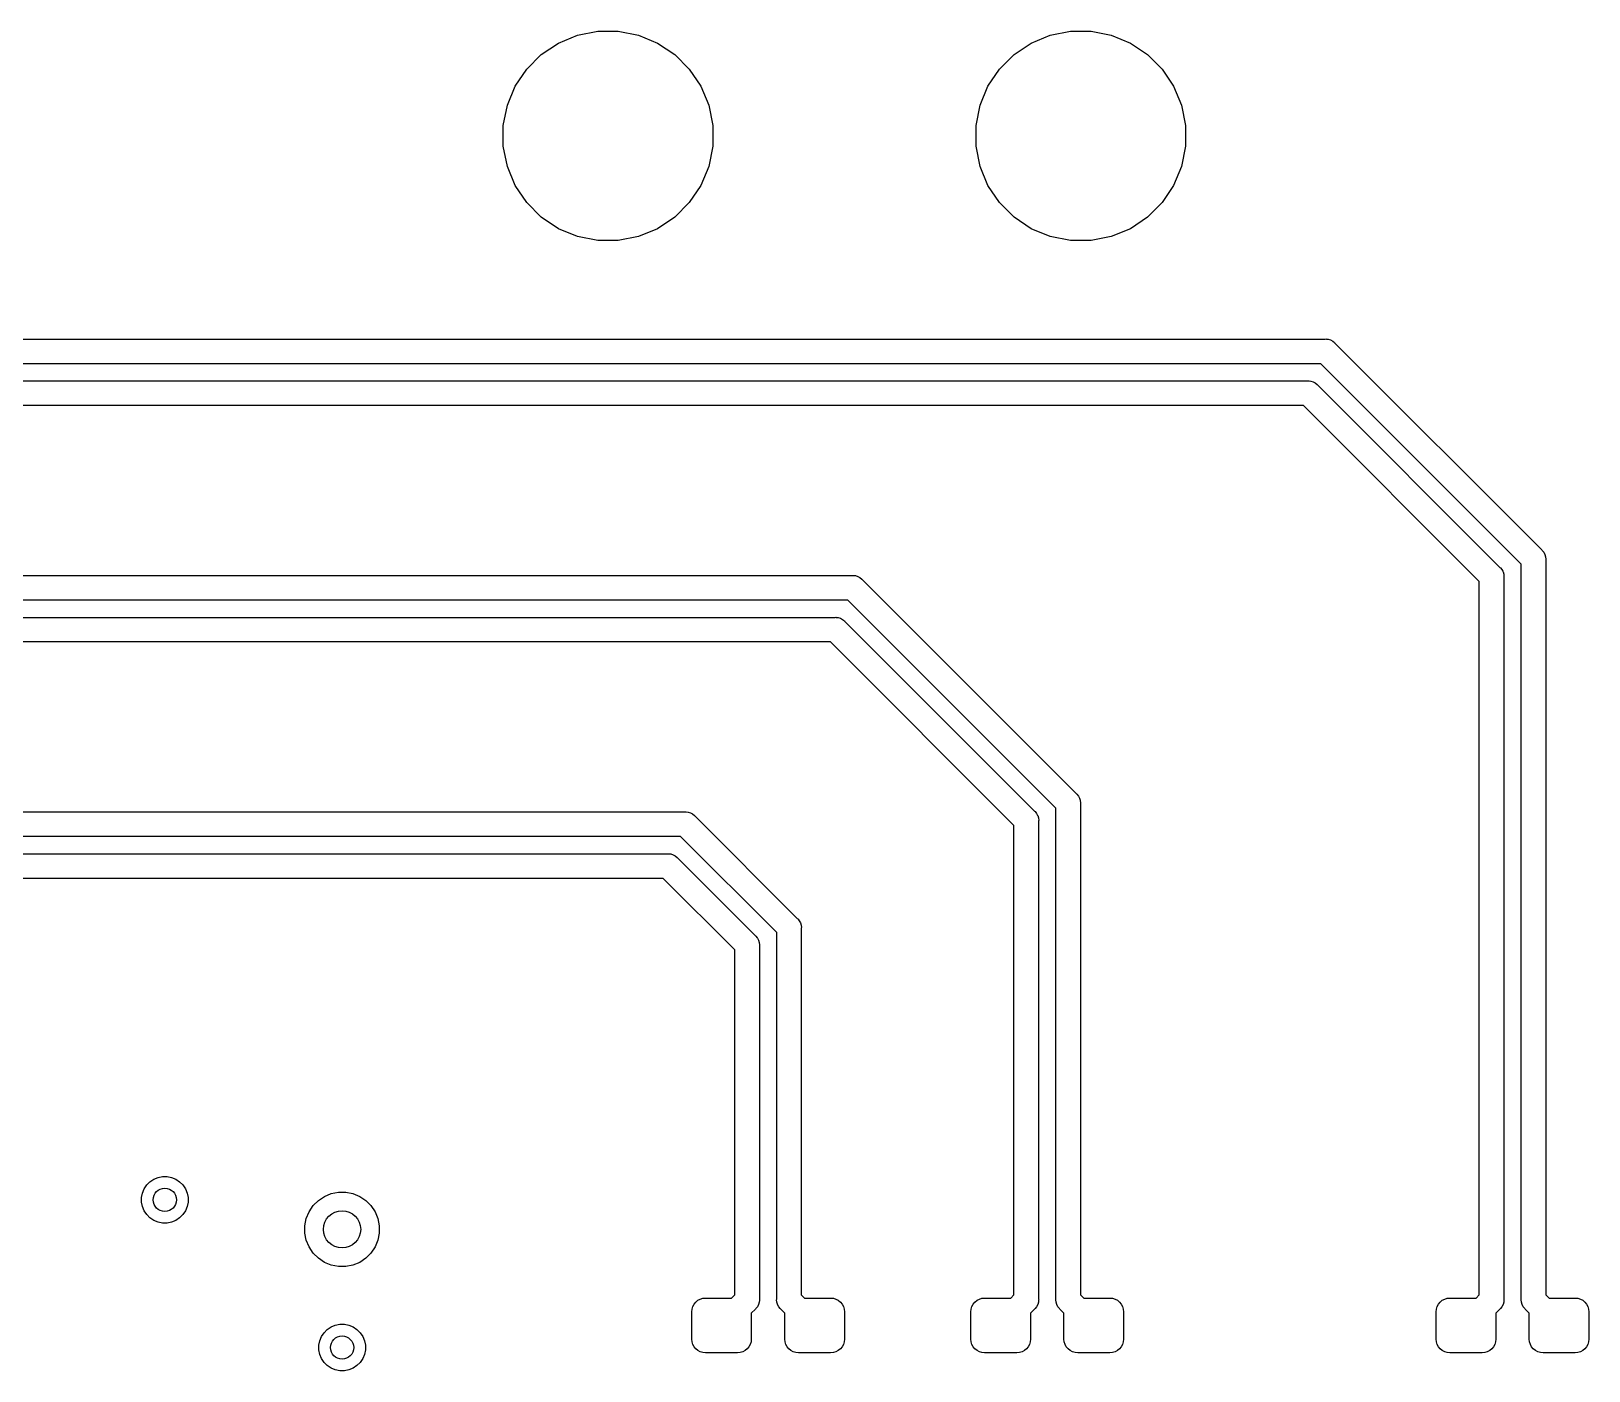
# Model space of a CAD drawing. Extents: x 4.56 to 9.01, y -5.14 to -1.86.
# Drawn here: x 5.456 to 6.115, y -4.822 to -4.256 of the extents above; entities that cross this region are included whole.
import ezdxf

# ---------------------------------------------------------------- set-up
doc = ezdxf.new("R2010")
doc.units = 0
doc.header["$MEASUREMENT"] = 0
doc.layers.add('BLACK', color=7, linetype='CONTINUOUS')

msp = doc.modelspace()

# ---------------------------------------------------------------- linework, layer by layer
at = {"layer": 'BLACK', "linetype": 'CONTINUOUS'}
for p, q in [((5.68708, -4.25741), (5.69564, -4.25571)), ((5.69564, -4.25571), (5.70436, -4.25571)), ((5.70436, -4.25571), (5.71292, -4.25741)), ((5.88708, -4.25741), (5.89564, -4.25571)), ((5.89564, -4.25571), (5.90436, -4.25571)), ((5.90436, -4.25571), (5.91292, -4.25741)), ((5.67177, -4.2656), (5.67902, -4.26075)), ((5.67902, -4.26075), (5.68708, -4.25741)), ((5.71292, -4.25741), (5.72098, -4.26075)), ((5.72098, -4.26075), (5.72823, -4.2656)), ((5.87177, -4.2656), (5.87902, -4.26075)), ((5.87902, -4.26075), (5.88708, -4.25741)), ((5.91292, -4.25741), (5.92098, -4.26075)), ((5.92098, -4.26075), (5.92823, -4.2656)), ((5.6656, -4.27177), (5.67177, -4.2656)), ((5.72823, -4.2656), (5.7344, -4.27177)), ((5.8656, -4.27177), (5.87177, -4.2656)), ((5.92823, -4.2656), (5.9344, -4.27177)), ((5.66075, -4.27902), (5.6656, -4.27177)), ((5.7344, -4.27177), (5.73925, -4.27902)), ((5.86075, -4.27902), (5.8656, -4.27177)), ((5.9344, -4.27177), (5.93925, -4.27902)), ((5.65741, -4.28708), (5.66075, -4.27902)), ((5.73925, -4.27902), (5.74259, -4.28708)), ((5.85741, -4.28708), (5.86075, -4.27902)), ((5.93925, -4.27902), (5.94259, -4.28708)), ((5.65571, -4.29564), (5.65741, -4.28708)), ((5.74259, -4.28708), (5.74429, -4.29564)), ((5.85571, -4.29564), (5.85741, -4.28708)), ((5.94259, -4.28708), (5.94429, -4.29564)), ((5.65571, -4.30436), (5.65571, -4.29564)), ((5.74429, -4.29564), (5.74429, -4.30436)), ((5.85571, -4.30436), (5.85571, -4.29564)), ((5.94429, -4.29564), (5.94429, -4.30436)), ((5.65741, -4.31292), (5.65571, -4.30436)), ((5.74429, -4.30436), (5.74259, -4.31292)), ((5.85741, -4.31292), (5.85571, -4.30436)), ((5.94429, -4.30436), (5.94259, -4.31292)), ((5.66075, -4.32098), (5.65741, -4.31292)), ((5.74259, -4.31292), (5.73925, -4.32098)), ((5.86075, -4.32098), (5.85741, -4.31292)), ((5.94259, -4.31292), (5.93925, -4.32098)), ((5.6656, -4.32823), (5.66075, -4.32098)), ((5.73925, -4.32098), (5.7344, -4.32823)), ((5.8656, -4.32823), (5.86075, -4.32098)), ((5.93925, -4.32098), (5.9344, -4.32823)), ((5.67177, -4.3344), (5.6656, -4.32823)), ((5.7344, -4.32823), (5.72823, -4.3344)), ((5.87177, -4.3344), (5.8656, -4.32823)), ((5.9344, -4.32823), (5.92823, -4.3344)), ((5.67902, -4.33925), (5.67177, -4.3344)), ((5.72823, -4.3344), (5.72098, -4.33925)), ((5.87902, -4.33925), (5.87177, -4.3344)), ((5.92823, -4.3344), (5.92098, -4.33925)), ((5.68708, -4.34259), (5.67902, -4.33925)), ((5.69564, -4.34429), (5.68708, -4.34259)), ((5.71292, -4.34259), (5.70436, -4.34429)), ((5.72098, -4.33925), (5.71292, -4.34259)), ((5.88708, -4.34259), (5.87902, -4.33925)), ((5.89564, -4.34429), (5.88708, -4.34259)), ((5.91292, -4.34259), (5.90436, -4.34429)), ((5.92098, -4.33925), (5.91292, -4.34259)), ((5.70436, -4.34429), (5.69564, -4.34429)), ((5.90436, -4.34429), (5.89564, -4.34429)), ((5.05583, -4.38593), (6.00341, -4.38593)), ((6.00341, -4.38593), (6.00367, -4.38591)), ((6.00367, -4.38591), (6.00393, -4.38593)), ((6.00393, -4.38593), (6.00469, -4.38601)), ((6.00469, -4.38601), (6.00567, -4.38631)), ((6.00567, -4.38631), (6.00658, -4.38679)), ((6.00658, -4.38679), (6.00737, -4.38744)), ((6.00737, -4.38744), (6.00753, -4.38764)), ((6.00753, -4.38764), (6.09504, -4.47515)), ((6.00151, -4.39635), (5.05393, -4.39635)), ((6.08633, -4.48116), (6.00151, -4.39635)), ((5.04849, -4.40365), (5.99607, -4.40365)), ((5.99607, -4.40365), (5.99633, -4.40363)), ((5.99633, -4.40363), (5.99659, -4.40365)), ((5.99659, -4.40365), (5.99735, -4.40373)), ((5.99735, -4.40373), (5.99833, -4.40403)), ((5.99833, -4.40403), (5.99924, -4.40451)), ((5.99924, -4.40451), (6.00003, -4.40516)), ((6.00003, -4.40516), (6.00019, -4.40536)), ((6.00019, -4.40536), (6.07732, -4.48249)), ((5.99417, -4.41407), (5.04659, -4.41407)), ((6.06861, -4.4885), (5.99417, -4.41407)), ((6.08633, -4.79207), (6.08633, -4.48116)), ((6.09504, -4.47515), (6.09524, -4.47531)), ((6.09524, -4.47531), (6.0954, -4.47551)), ((6.0954, -4.47551), (6.09589, -4.4761)), ((6.09589, -4.4761), (6.09637, -4.47701)), ((6.09637, -4.47701), (6.09667, -4.47799)), ((6.09667, -4.47799), (6.09677, -4.47901)), ((6.09677, -4.47901), (6.09674, -4.47926)), ((6.09674, -4.47926), (6.09674, -4.79017)), ((5.00583, -4.48593), (5.80341, -4.48593)), ((5.80341, -4.48593), (5.80367, -4.48591)), ((5.80367, -4.48591), (5.80393, -4.48593)), ((5.80393, -4.48593), (5.80469, -4.48601)), ((5.80469, -4.48601), (5.80567, -4.48631)), ((5.80567, -4.48631), (5.80658, -4.48679)), ((5.80658, -4.48679), (5.80737, -4.48744)), ((5.80737, -4.48744), (5.80753, -4.48764)), ((5.80753, -4.48764), (5.89819, -4.57829)), ((6.07732, -4.48249), (6.07752, -4.48265)), ((6.07752, -4.48265), (6.07817, -4.48344)), ((6.07817, -4.48344), (6.07854, -4.48414)), ((6.07854, -4.48414), (6.07865, -4.48435)), ((6.07865, -4.48435), (6.07895, -4.48533)), ((6.07895, -4.48533), (6.07905, -4.48635)), ((6.07905, -4.48635), (6.07902, -4.4866)), ((6.07902, -4.4866), (6.07902, -4.79207)), ((6.06861, -4.79017), (6.06861, -4.4885)), ((5.80151, -4.49635), (5.00393, -4.49635)), ((5.88948, -4.58431), (5.80151, -4.49635)), ((4.99849, -4.50365), (5.79607, -4.50365)), ((5.79607, -4.50365), (5.79633, -4.50363)), ((5.79633, -4.50363), (5.79659, -4.50365)), ((5.79659, -4.50365), (5.79735, -4.50373)), ((5.79735, -4.50373), (5.79833, -4.50403)), ((5.79833, -4.50403), (5.79924, -4.50451)), ((5.79924, -4.50451), (5.80003, -4.50516)), ((5.80003, -4.50516), (5.80019, -4.50536)), ((5.80019, -4.50536), (5.88047, -4.58564)), ((5.79417, -4.51407), (4.99659, -4.51407)), ((5.87176, -4.59165), (5.79417, -4.51407)), ((5.89819, -4.57829), (5.89839, -4.57846)), ((5.89839, -4.57846), (5.89904, -4.57925)), ((5.89904, -4.57925), (5.89952, -4.58015)), ((4.95583, -4.58593), (5.73262, -4.58593)), ((5.73262, -4.58593), (5.73287, -4.58591)), ((5.73287, -4.58591), (5.73313, -4.58593)), ((5.73313, -4.58593), (5.73389, -4.58601)), ((5.73389, -4.58601), (5.73487, -4.58631)), ((5.73487, -4.58631), (5.73578, -4.58679)), ((5.88047, -4.58564), (5.88067, -4.5858)), ((5.88067, -4.5858), (5.88132, -4.58659)), ((5.88132, -4.58659), (5.88177, -4.58744)), ((5.88948, -4.79207), (5.88948, -4.58431)), ((5.89952, -4.58015), (5.89975, -4.58091)), ((5.89975, -4.58091), (5.89982, -4.58114)), ((5.89982, -4.58114), (5.89992, -4.58216)), ((5.89992, -4.58216), (5.89989, -4.58241)), ((5.89989, -4.58241), (5.89989, -4.79017)), ((5.73578, -4.58679), (5.73657, -4.58744)), ((5.73657, -4.58744), (5.73673, -4.58764)), ((5.73673, -4.58764), (5.78008, -4.63098)), ((5.87176, -4.79017), (5.87176, -4.59165)), ((5.88177, -4.58744), (5.8818, -4.5875)), ((5.8818, -4.5875), (5.8821, -4.58848)), ((5.8821, -4.58848), (5.8822, -4.5895)), ((5.8822, -4.5895), (5.88217, -4.58975)), ((5.88217, -4.58975), (5.88217, -4.79207)), ((5.73072, -4.59635), (4.95393, -4.59635)), ((5.77137, -4.637), (5.73072, -4.59635)), ((4.94849, -4.60365), (5.72528, -4.60365)), ((5.72528, -4.60365), (5.72553, -4.60363)), ((5.72553, -4.60363), (5.72579, -4.60365)), ((5.72579, -4.60365), (5.72655, -4.60373)), ((5.72655, -4.60373), (5.72753, -4.60403)), ((5.72753, -4.60403), (5.72844, -4.60451)), ((5.72844, -4.60451), (5.72923, -4.60516)), ((5.72923, -4.60516), (5.72939, -4.60536)), ((5.72939, -4.60536), (5.76236, -4.63832)), ((5.72337, -4.61407), (4.94659, -4.61407)), ((5.75365, -4.64434), (5.72337, -4.61407)), ((5.78008, -4.63098), (5.78028, -4.63115)), ((5.78028, -4.63115), (5.78044, -4.63134)), ((5.78044, -4.63134), (5.78093, -4.63194)), ((5.78093, -4.63194), (5.78141, -4.63284)), ((5.76236, -4.63832), (5.76255, -4.63849)), ((5.76255, -4.63849), (5.76314, -4.63919)), ((5.76314, -4.63919), (5.76321, -4.63928)), ((5.76321, -4.63928), (5.76369, -4.64018)), ((5.77137, -4.79207), (5.77137, -4.637)), ((5.78141, -4.63284), (5.78171, -4.63382)), ((5.78171, -4.63382), (5.78181, -4.63484)), ((5.78181, -4.63484), (5.78178, -4.6351)), ((5.78178, -4.6351), (5.78178, -4.79017)), ((5.75365, -4.79017), (5.75365, -4.64434)), ((5.76369, -4.64018), (5.76399, -4.64116)), ((5.76399, -4.64116), (5.76409, -4.64219)), ((5.76409, -4.64219), (5.76406, -4.64244)), ((5.76406, -4.64244), (5.76406, -4.79207)), ((5.50378, -4.74534), (5.50485, -4.74373)), ((5.50485, -4.74373), (5.50623, -4.74235)), ((5.50623, -4.74235), (5.50784, -4.74128)), ((5.50784, -4.74128), (5.50963, -4.74054)), ((5.50963, -4.74054), (5.51153, -4.74016)), ((5.51153, -4.74016), (5.51347, -4.74016)), ((5.51347, -4.74016), (5.51537, -4.74054)), ((5.51537, -4.74054), (5.51716, -4.74128)), ((5.51716, -4.74128), (5.51877, -4.74235)), ((5.51877, -4.74235), (5.52015, -4.74373)), ((5.52015, -4.74373), (5.52122, -4.74534)), ((5.50266, -4.74903), (5.50304, -4.74713)), ((5.50266, -4.75097), (5.50266, -4.74903)), ((5.50304, -4.75287), (5.50266, -4.75097)), ((5.50304, -4.74713), (5.50378, -4.74534)), ((5.52122, -4.74534), (5.52196, -4.74713)), ((5.52196, -4.74713), (5.52234, -4.74903)), ((5.52234, -4.75097), (5.52196, -4.75287)), ((5.52234, -4.74903), (5.52234, -4.75097)), ((5.57527, -4.75246), (5.57746, -4.75027)), ((5.57746, -4.75027), (5.58004, -4.74854)), ((5.58004, -4.74854), (5.58291, -4.74736)), ((5.58291, -4.74736), (5.58595, -4.74675)), ((5.58595, -4.74675), (5.58905, -4.74675)), ((5.58905, -4.74675), (5.59209, -4.74736)), ((5.59209, -4.74736), (5.59496, -4.74854)), ((5.59496, -4.74854), (5.59754, -4.75027)), ((5.59754, -4.75027), (5.59973, -4.75246)), ((5.50378, -4.75466), (5.50304, -4.75287)), ((5.50485, -4.75627), (5.50378, -4.75466)), ((5.50623, -4.75765), (5.50485, -4.75627)), ((5.50784, -4.75872), (5.50623, -4.75765)), ((5.51877, -4.75765), (5.51716, -4.75872)), ((5.52015, -4.75627), (5.51877, -4.75765)), ((5.52122, -4.75466), (5.52015, -4.75627)), ((5.52196, -4.75287), (5.52122, -4.75466)), ((5.57175, -4.76095), (5.57236, -4.75791)), ((5.57236, -4.75791), (5.57354, -4.75504)), ((5.57354, -4.75504), (5.57527, -4.75246)), ((5.59973, -4.75246), (5.60146, -4.75504)), ((5.60146, -4.75504), (5.60264, -4.75791)), ((5.60264, -4.75791), (5.60325, -4.76095)), ((5.50963, -4.75946), (5.50784, -4.75872)), ((5.51153, -4.75984), (5.50963, -4.75946)), ((5.51347, -4.75984), (5.51153, -4.75984)), ((5.51537, -4.75946), (5.51347, -4.75984)), ((5.51716, -4.75872), (5.51537, -4.75946)), ((5.57175, -4.76405), (5.57175, -4.76095)), ((5.57236, -4.76709), (5.57175, -4.76405)), ((5.60325, -4.76405), (5.60264, -4.76709)), ((5.60325, -4.76095), (5.60325, -4.76405)), ((5.57354, -4.76996), (5.57236, -4.76709)), ((5.57527, -4.77254), (5.57354, -4.76996)), ((5.60146, -4.76996), (5.59973, -4.77254)), ((5.60264, -4.76709), (5.60146, -4.76996)), ((5.57746, -4.77473), (5.57527, -4.77254)), ((5.58004, -4.77646), (5.57746, -4.77473)), ((5.58291, -4.77764), (5.58004, -4.77646)), ((5.58595, -4.77825), (5.58291, -4.77764)), ((5.59209, -4.77764), (5.58905, -4.77825)), ((5.59496, -4.77646), (5.59209, -4.77764)), ((5.59754, -4.77473), (5.59496, -4.77646)), ((5.59973, -4.77254), (5.59754, -4.77473)), ((5.58905, -4.77825), (5.58595, -4.77825)), ((5.75228, -4.79154), (5.75365, -4.79017)), ((5.78178, -4.79017), (5.78315, -4.79154)), ((5.87039, -4.79154), (5.87176, -4.79017)), ((5.89989, -4.79017), (5.90126, -4.79154)), ((6.06724, -4.79154), (6.06861, -4.79017)), ((6.09674, -4.79017), (6.09811, -4.79154)), ((5.73543, -4.79734), (5.73554, -4.79621)), ((5.73543, -4.80896), (5.73543, -4.79734)), ((5.73554, -4.79621), (5.73588, -4.79512)), ((5.73588, -4.79512), (5.73641, -4.79412)), ((5.73641, -4.79412), (5.73713, -4.79324)), ((5.73713, -4.79324), (5.73801, -4.79251)), ((5.73801, -4.79251), (5.73902, -4.79198)), ((5.73902, -4.79198), (5.74011, -4.79165)), ((5.74011, -4.79165), (5.74124, -4.79154)), ((5.74124, -4.79154), (5.75228, -4.79154)), ((5.76236, -4.79619), (5.76063, -4.79791)), ((5.76255, -4.79602), (5.76236, -4.79619)), ((5.76321, -4.79523), (5.76255, -4.79602)), ((5.76369, -4.79433), (5.76321, -4.79523)), ((5.76399, -4.79335), (5.76369, -4.79433)), ((5.76406, -4.79258), (5.76399, -4.79335)), ((5.76406, -4.79207), (5.76409, -4.79233)), ((5.76409, -4.79233), (5.76406, -4.79258)), ((5.76406, -4.79258), (5.76406, -4.79258)), ((5.77135, -4.79233), (5.77137, -4.79207)), ((5.77145, -4.79335), (5.77135, -4.79233)), ((5.77168, -4.79412), (5.77145, -4.79335)), ((5.77174, -4.79433), (5.77168, -4.79412)), ((5.77223, -4.79523), (5.77174, -4.79433)), ((5.77288, -4.79602), (5.77223, -4.79523)), ((5.77308, -4.79619), (5.77288, -4.79602)), ((5.7748, -4.79791), (5.77308, -4.79619)), ((5.78315, -4.79154), (5.79419, -4.79154)), ((5.79419, -4.79154), (5.79533, -4.79165)), ((5.79533, -4.79165), (5.79642, -4.79198)), ((5.79642, -4.79198), (5.79742, -4.79251)), ((5.79742, -4.79251), (5.7983, -4.79324)), ((5.7983, -4.79324), (5.79902, -4.79412)), ((5.79902, -4.79412), (5.79956, -4.79512)), ((5.79956, -4.79512), (5.79989, -4.79621)), ((5.79989, -4.79621), (5.8, -4.79734)), ((5.8, -4.79734), (5.8, -4.80896)), ((5.85354, -4.79734), (5.85365, -4.79621)), ((5.85354, -4.80896), (5.85354, -4.79734)), ((5.85365, -4.79621), (5.85399, -4.79512)), ((5.85399, -4.79512), (5.85452, -4.79412)), ((5.85452, -4.79412), (5.85524, -4.79324)), ((5.85524, -4.79324), (5.85612, -4.79251)), ((5.85612, -4.79251), (5.85713, -4.79198)), ((5.85713, -4.79198), (5.85822, -4.79165)), ((5.85822, -4.79165), (5.85935, -4.79154)), ((5.85935, -4.79154), (5.87039, -4.79154)), ((5.88047, -4.79619), (5.87874, -4.79791)), ((5.88067, -4.79602), (5.88047, -4.79619)), ((5.88132, -4.79523), (5.88067, -4.79602)), ((5.8818, -4.79433), (5.88132, -4.79523)), ((5.8821, -4.79335), (5.8818, -4.79433)), ((5.88217, -4.79258), (5.8821, -4.79335)), ((5.88217, -4.79207), (5.8822, -4.79233)), ((5.8822, -4.79233), (5.88217, -4.79258)), ((5.88217, -4.79258), (5.88217, -4.79258)), ((5.88946, -4.79233), (5.88948, -4.79207)), ((5.88956, -4.79335), (5.88946, -4.79233)), ((5.88985, -4.79433), (5.88956, -4.79335)), ((5.89034, -4.79523), (5.88985, -4.79433)), ((5.88985, -4.79433), (5.88985, -4.79433)), ((5.89099, -4.79602), (5.89034, -4.79523)), ((5.89119, -4.79619), (5.89099, -4.79602)), ((5.89291, -4.79791), (5.89119, -4.79619)), ((5.90126, -4.79154), (5.9123, -4.79154)), ((5.9123, -4.79154), (5.91344, -4.79165)), ((5.91344, -4.79165), (5.91453, -4.79198)), ((5.91453, -4.79198), (5.91553, -4.79251)), ((5.91553, -4.79251), (5.91641, -4.79324)), ((5.91641, -4.79324), (5.91713, -4.79412)), ((5.91713, -4.79412), (5.91767, -4.79512)), ((5.91767, -4.79512), (5.918, -4.79621)), ((5.918, -4.79621), (5.91811, -4.79734)), ((5.91811, -4.79734), (5.91811, -4.80896)), ((6.05039, -4.79734), (6.05051, -4.79621)), ((6.05039, -4.80896), (6.05039, -4.79734)), ((6.05051, -4.79621), (6.05084, -4.79512)), ((6.05084, -4.79512), (6.05137, -4.79412)), ((6.05137, -4.79412), (6.05209, -4.79324)), ((6.05209, -4.79324), (6.05297, -4.79251)), ((6.05297, -4.79251), (6.05398, -4.79198)), ((6.05398, -4.79198), (6.05507, -4.79165)), ((6.05507, -4.79165), (6.0562, -4.79154)), ((6.0562, -4.79154), (6.06724, -4.79154)), ((6.07732, -4.79619), (6.07559, -4.79791)), ((6.07752, -4.79602), (6.07732, -4.79619)), ((6.07817, -4.79523), (6.07752, -4.79602)), ((6.07865, -4.79433), (6.07817, -4.79523)), ((6.07895, -4.79335), (6.07865, -4.79433)), ((6.07902, -4.79258), (6.07895, -4.79335)), ((6.07902, -4.79207), (6.07905, -4.79233)), ((6.07905, -4.79233), (6.07902, -4.79258)), ((6.07902, -4.79258), (6.07902, -4.79258)), ((6.08631, -4.79233), (6.08633, -4.79207)), ((6.08641, -4.79335), (6.08631, -4.79233)), ((6.0867, -4.79433), (6.08641, -4.79335)), ((6.08719, -4.79523), (6.0867, -4.79433)), ((6.0867, -4.79433), (6.0867, -4.79433)), ((6.08784, -4.79602), (6.08719, -4.79523)), ((6.08804, -4.79619), (6.08784, -4.79602)), ((6.08976, -4.79791), (6.08804, -4.79619)), ((6.09811, -4.79154), (6.10915, -4.79154)), ((6.10915, -4.79154), (6.11029, -4.79165)), ((6.11029, -4.79165), (6.11138, -4.79198)), ((6.11138, -4.79198), (6.11238, -4.79251)), ((6.11238, -4.79251), (6.11326, -4.79324)), ((6.11326, -4.79324), (6.11398, -4.79412)), ((6.11398, -4.79412), (6.11452, -4.79512)), ((6.11452, -4.79512), (6.11485, -4.79621)), ((6.11485, -4.79621), (6.11496, -4.79734)), ((6.11496, -4.79734), (6.11496, -4.80896)), ((5.58123, -4.80485), (5.58284, -4.80378)), ((5.58284, -4.80378), (5.58463, -4.80304)), ((5.58463, -4.80304), (5.58653, -4.80266)), ((5.58653, -4.80266), (5.58847, -4.80266)), ((5.58847, -4.80266), (5.59037, -4.80304)), ((5.59037, -4.80304), (5.59216, -4.80378)), ((5.59216, -4.80378), (5.59377, -4.80485)), ((5.76063, -4.79791), (5.76063, -4.80896)), ((5.7748, -4.80896), (5.7748, -4.79791)), ((5.87874, -4.79791), (5.87874, -4.80896)), ((5.89291, -4.80896), (5.89291, -4.79791)), ((6.07559, -4.79791), (6.07559, -4.80896)), ((6.08976, -4.80896), (6.08976, -4.79791)), ((5.57766, -4.81153), (5.57804, -4.80963)), ((5.57804, -4.80963), (5.57878, -4.80784)), ((5.57878, -4.80784), (5.57985, -4.80623)), ((5.57985, -4.80623), (5.58123, -4.80485)), ((5.59377, -4.80485), (5.59515, -4.80623)), ((5.59515, -4.80623), (5.59622, -4.80784)), ((5.59622, -4.80784), (5.59696, -4.80963)), ((5.59696, -4.80963), (5.59734, -4.81153)), ((5.73554, -4.81009), (5.73543, -4.80896)), ((5.73588, -4.81118), (5.73554, -4.81009)), ((5.76052, -4.81009), (5.76019, -4.81118)), ((5.76063, -4.80896), (5.76052, -4.81009)), ((5.77491, -4.81009), (5.7748, -4.80896)), ((5.77525, -4.81118), (5.77491, -4.81009)), ((5.79989, -4.81009), (5.79956, -4.81118)), ((5.8, -4.80896), (5.79989, -4.81009)), ((5.85365, -4.81009), (5.85354, -4.80896)), ((5.85399, -4.81118), (5.85365, -4.81009)), ((5.87863, -4.81009), (5.8783, -4.81118)), ((5.87874, -4.80896), (5.87863, -4.81009)), ((5.89302, -4.81009), (5.89291, -4.80896)), ((5.89336, -4.81118), (5.89302, -4.81009)), ((5.918, -4.81009), (5.91767, -4.81118)), ((5.91811, -4.80896), (5.918, -4.81009)), ((6.05051, -4.81009), (6.05039, -4.80896)), ((6.05084, -4.81118), (6.05051, -4.81009)), ((6.07548, -4.81009), (6.07515, -4.81118)), ((6.07559, -4.80896), (6.07548, -4.81009)), ((6.08988, -4.81009), (6.08976, -4.80896)), ((6.09021, -4.81118), (6.08988, -4.81009)), ((6.11485, -4.81009), (6.11452, -4.81118)), ((6.11496, -4.80896), (6.11485, -4.81009)), ((5.57766, -4.81347), (5.57766, -4.81153)), ((5.57804, -4.81537), (5.57766, -4.81347)), ((5.57878, -4.81716), (5.57804, -4.81537)), ((5.57985, -4.81877), (5.57878, -4.81716)), ((5.59622, -4.81716), (5.59515, -4.81877)), ((5.59696, -4.81537), (5.59622, -4.81716)), ((5.59734, -4.81347), (5.59696, -4.81537)), ((5.59734, -4.81153), (5.59734, -4.81347)), ((5.73641, -4.81218), (5.73588, -4.81118)), ((5.73713, -4.81306), (5.73641, -4.81218)), ((5.73801, -4.81379), (5.73713, -4.81306)), ((5.73902, -4.81432), (5.73801, -4.81379)), ((5.74011, -4.81465), (5.73902, -4.81432)), ((5.74124, -4.81476), (5.74011, -4.81465)), ((5.75482, -4.81476), (5.74124, -4.81476)), ((5.75596, -4.81465), (5.75482, -4.81476)), ((5.75705, -4.81432), (5.75596, -4.81465)), ((5.75805, -4.81379), (5.75705, -4.81432)), ((5.75893, -4.81306), (5.75805, -4.81379)), ((5.75965, -4.81218), (5.75893, -4.81306)), ((5.76019, -4.81118), (5.75965, -4.81218)), ((5.77578, -4.81218), (5.77525, -4.81118)), ((5.7765, -4.81306), (5.77578, -4.81218)), ((5.77738, -4.81379), (5.7765, -4.81306)), ((5.77839, -4.81432), (5.77738, -4.81379)), ((5.77948, -4.81465), (5.77839, -4.81432)), ((5.78061, -4.81476), (5.77948, -4.81465)), ((5.79419, -4.81476), (5.78061, -4.81476)), ((5.79533, -4.81465), (5.79419, -4.81476)), ((5.79642, -4.81432), (5.79533, -4.81465)), ((5.79742, -4.81379), (5.79642, -4.81432)), ((5.7983, -4.81306), (5.79742, -4.81379)), ((5.79902, -4.81218), (5.7983, -4.81306)), ((5.79956, -4.81118), (5.79902, -4.81218)), ((5.85452, -4.81218), (5.85399, -4.81118)), ((5.85524, -4.81306), (5.85452, -4.81218)), ((5.85612, -4.81379), (5.85524, -4.81306)), ((5.85713, -4.81432), (5.85612, -4.81379)), ((5.85822, -4.81465), (5.85713, -4.81432)), ((5.85935, -4.81476), (5.85822, -4.81465)), ((5.87293, -4.81476), (5.85935, -4.81476)), ((5.87407, -4.81465), (5.87293, -4.81476)), ((5.87516, -4.81432), (5.87407, -4.81465)), ((5.87616, -4.81379), (5.87516, -4.81432)), ((5.87704, -4.81306), (5.87616, -4.81379)), ((5.87776, -4.81218), (5.87704, -4.81306)), ((5.8783, -4.81118), (5.87776, -4.81218)), ((5.89389, -4.81218), (5.89336, -4.81118)), ((5.89461, -4.81306), (5.89389, -4.81218)), ((5.89549, -4.81379), (5.89461, -4.81306)), ((5.8965, -4.81432), (5.89549, -4.81379)), ((5.89759, -4.81465), (5.8965, -4.81432)), ((5.89872, -4.81476), (5.89759, -4.81465)), ((5.9123, -4.81476), (5.89872, -4.81476)), ((5.91344, -4.81465), (5.9123, -4.81476)), ((5.91453, -4.81432), (5.91344, -4.81465)), ((5.91553, -4.81379), (5.91453, -4.81432)), ((5.91641, -4.81306), (5.91553, -4.81379)), ((5.91713, -4.81218), (5.91641, -4.81306)), ((5.91767, -4.81118), (5.91713, -4.81218)), ((6.05137, -4.81218), (6.05084, -4.81118)), ((6.05209, -4.81306), (6.05137, -4.81218)), ((6.05297, -4.81379), (6.05209, -4.81306)), ((6.05398, -4.81432), (6.05297, -4.81379)), ((6.05507, -4.81465), (6.05398, -4.81432)), ((6.0562, -4.81476), (6.05507, -4.81465)), ((6.06978, -4.81476), (6.0562, -4.81476)), ((6.07092, -4.81465), (6.06978, -4.81476)), ((6.07201, -4.81432), (6.07092, -4.81465)), ((6.07301, -4.81379), (6.07201, -4.81432)), ((6.07389, -4.81306), (6.07301, -4.81379)), ((6.07461, -4.81218), (6.07389, -4.81306)), ((6.07515, -4.81118), (6.07461, -4.81218)), ((6.09074, -4.81218), (6.09021, -4.81118)), ((6.09146, -4.81306), (6.09074, -4.81218)), ((6.09234, -4.81379), (6.09146, -4.81306)), ((6.09335, -4.81432), (6.09234, -4.81379)), ((6.09444, -4.81465), (6.09335, -4.81432)), ((6.09557, -4.81476), (6.09444, -4.81465)), ((6.10915, -4.81476), (6.09557, -4.81476)), ((6.11029, -4.81465), (6.10915, -4.81476)), ((6.11138, -4.81432), (6.11029, -4.81465)), ((6.11238, -4.81379), (6.11138, -4.81432)), ((6.11326, -4.81306), (6.11238, -4.81379)), ((6.11398, -4.81218), (6.11326, -4.81306)), ((6.11452, -4.81118), (6.11398, -4.81218)), ((5.58123, -4.82015), (5.57985, -4.81877)), ((5.58284, -4.82122), (5.58123, -4.82015)), ((5.58463, -4.82196), (5.58284, -4.82122)), ((5.58653, -4.82234), (5.58463, -4.82196)), ((5.58847, -4.82234), (5.58653, -4.82234)), ((5.59037, -4.82196), (5.58847, -4.82234)), ((5.59216, -4.82122), (5.59037, -4.82196)), ((5.59377, -4.82015), (5.59216, -4.82122)), ((5.59515, -4.81877), (5.59377, -4.82015))]:
    msp.add_line(p, q, dxfattribs=at)
at = {"layer": 'BLACK'}
for centre, radius in [((5.5125, -4.75), 0.00492), ((5.5875, -4.7625), 0.00787), ((5.5875, -4.8125), 0.00492)]:
    msp.add_circle(centre, radius, dxfattribs=at)

doc.saveas('drawing.dxf')
